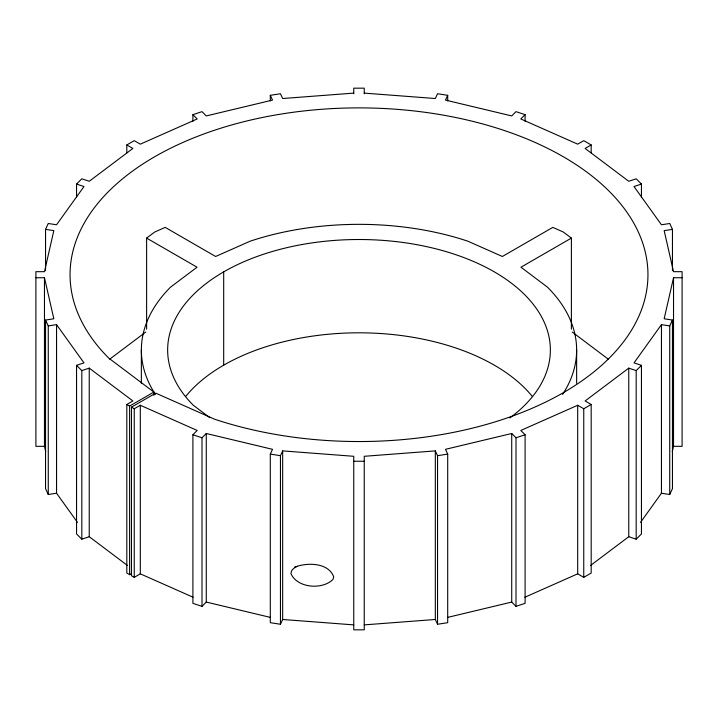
<?xml version="1.0" encoding="UTF-8"?>
<svg xmlns="http://www.w3.org/2000/svg" width="718" height="718" viewBox="0 0 718 718"><rect width="100%" height="100%" fill="white"/><g stroke="black" fill="none" stroke-linecap="round" stroke-linejoin="round"><path stroke-width="1.08" d="M682.1 277.74L673.529 277.74L664.168 318.774L672.452 320.057L672.452 488.644L669.732 494.505L661.449 493.221L640.546 522.354M672.299 451.721L673.529 446.327L673.529 277.74M45.548 270.668L45.548 229.356L48.268 223.495L56.551 224.779L83.988 186.536L76.557 184.068L76.557 197.459M524.876 597.241L577.694 573.844L583.752 577.344L591.183 573.054L591.183 404.467L583.752 408.757L577.694 405.257L520.81 430.459L525.1 434.74L525.1 603.326L516 606.36L516 437.774L511.719 433.493L445.483 449.324L447.7 454.108L447.7 622.685L437.549 624.256L437.549 455.679L435.332 450.895L364.25 456.298L364.25 629.83L353.75 629.83L353.75 456.298L282.668 450.895L282.668 619.481L280.451 624.256L270.3 622.685L270.3 454.108L272.517 449.324L206.281 433.493L202 437.774L202 606.36L192.9 603.326L192.9 434.74L197.19 430.459L140.306 405.257L134.248 408.757L131.466 407.151L131.466 575.728L134.248 577.344L140.306 573.844L193.124 597.241M280.451 624.256L280.451 455.679L282.668 450.895M364.25 93.116L435.332 98.519L437.549 93.744L447.7 95.314L445.483 100.089L511.719 115.93L516 111.64L525.1 114.674L525.1 121.378M669.732 494.505L669.732 325.918L672.452 320.057M669.732 325.918L661.449 324.635L634.012 362.877L641.443 365.354L641.443 533.932L636.184 539.191L628.762 536.714L590.465 565.533M76.557 184.068L81.816 178.809L89.238 181.286L132.884 148.446L126.817 144.946L126.817 152.763M525.1 114.674L520.81 118.964L577.694 144.156L583.752 140.656L591.183 144.946L591.183 152.763M202 606.36L206.281 602.07L206.281 433.493M636.184 539.191L636.184 370.605L641.443 365.354M146.616 329.176L146.616 238.098L154.684 232.031L165.194 227.373L215.624 256.488L250.187 241.176A217.635 125.65 0 0 1 467.813 241.176L502.376 256.488L552.806 227.373L563.316 232.031L571.384 238.098L571.384 329.176M109.639 359.215L145.736 332.057M636.184 370.605L628.762 368.128L585.116 400.967L591.183 404.467M126.817 144.946L134.248 140.656L140.306 144.156L197.19 118.964L192.9 114.674L202 111.64L206.281 115.93L272.517 100.089L270.3 95.314L280.451 93.744L282.668 98.519L353.75 93.116M131.529 573.547L129.608 574.66L126.817 573.054L126.817 404.467L132.884 400.967L89.238 368.128L81.816 370.605L76.557 365.354L83.988 362.877L56.551 324.635L48.268 325.918L45.548 320.057L53.832 318.774L44.471 277.74L35.9 277.74M126.817 404.467L129.608 406.074L153.876 392.064L108.759 358.12A288.95 166.827 0 0 1 308.821 110.419A288.95 166.827 0 0 1 643.561 303.678A288.95 166.827 0 0 1 214.52 419.186L155.734 393.141L131.466 407.151M591.183 144.946L585.116 148.446L628.762 181.286L636.184 178.809L641.443 184.068L641.443 197.459M571.384 238.098L520.954 267.213L547.475 287.164A217.635 125.65 0 0 1 562.553 394.46M297.18 566.349L293.788 568.315L291.652 570.738L290.916 573.458C296.974 588.114 322.301 590.142 332.972 579.426L333.699 576.707C328.099 562.329 306.945 562.374 294.524 567.175M641.443 184.068L634.012 186.536L661.449 224.779L669.732 223.495L672.452 229.356L672.452 270.668M76.557 365.354L76.557 533.932L81.816 539.191L89.238 536.714L127.535 565.533M516 437.774L525.1 434.74M447.655 617.39L511.719 602.07L516 606.36M672.452 229.356L664.168 230.64L673.529 271.673L682.1 271.673L682.1 446.327L673.529 446.327M45.548 320.057L45.548 488.644L48.268 494.505L56.551 493.221L77.454 522.354M437.549 455.679L447.7 454.108M364.25 624.884L435.332 619.481L437.549 624.256M45.701 451.721L44.471 446.327L35.9 446.327L35.9 271.673L44.471 271.673L53.832 230.64L45.548 229.356M353.75 461.252L364.25 461.252M282.668 619.481L353.75 624.884M270.3 454.108L280.451 455.679M206.281 602.07L270.345 617.39M192.9 434.74L202 437.774M146.616 238.098L197.046 267.213L170.525 287.164A217.635 125.65 0 0 0 155.447 394.46M572.264 332.057L608.361 359.215M209.818 417.679L193.277 405.23A191.365 110.482 0 0 1 242.899 262.169A191.365 110.482 0 0 1 495.016 272.275A191.365 110.482 0 0 1 509.915 417.93M661.449 324.635L661.449 493.221M628.762 368.128L628.762 536.714M583.752 408.757L583.752 577.344M577.694 405.257L577.694 573.844M576.635 349.989L576.635 383.313M511.719 433.493L511.719 602.07M447.7 95.314L447.7 100.888M435.332 450.895L435.332 619.481M364.25 93.753L364.25 88.17L353.75 88.17L353.75 93.753M270.3 95.314L270.3 100.888M223.684 271.871L223.684 365.166M192.9 114.674L192.9 121.378M153.876 392.064L153.876 395.385M141.365 349.989L141.365 383.313M140.306 405.257L140.306 573.844M134.248 408.757L134.248 577.344M129.608 406.074L129.608 574.66M89.238 368.128L89.238 536.714M81.816 370.605L81.816 539.191M56.551 324.635L56.551 493.221M48.268 325.918L48.268 494.505M44.471 277.74L44.471 446.327M185.585 396.578A191.365 110.482 0 0 1 359 332.811A191.365 110.482 0 0 1 532.415 396.578"/></g></svg>
